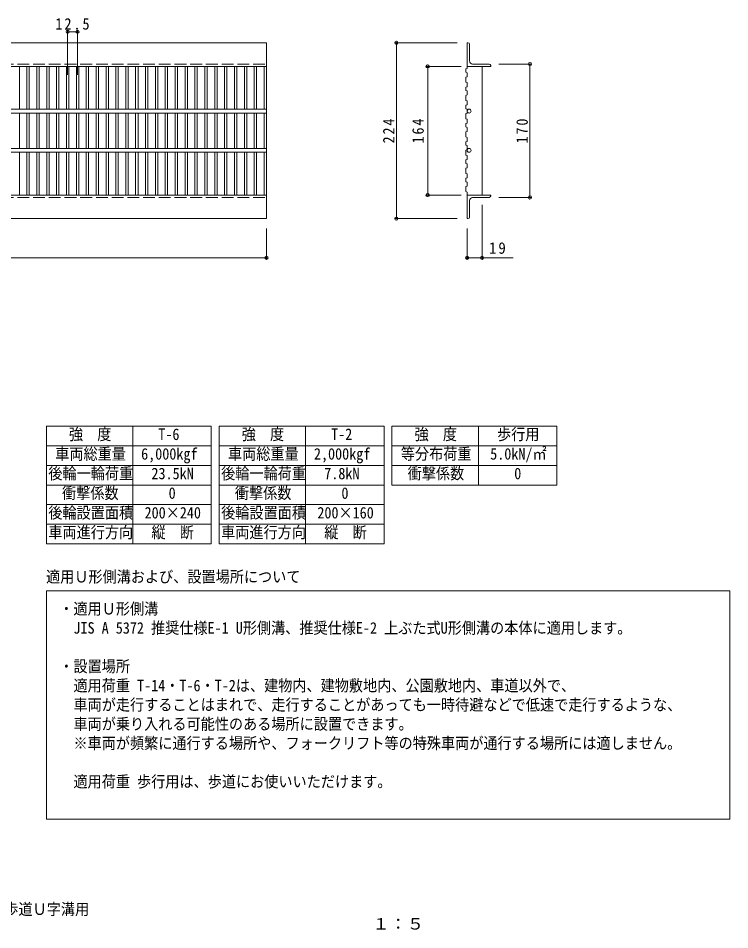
# Model space of a CAD drawing. Units: millimetres, scale not verified. Extents: x -898 to 910, y -686 to 601.
# Drawn here: x 4 to 910, y -680 to 482 of the extents above; entities that cross this region are included whole.
import ezdxf
from ezdxf.enums import TextEntityAlignment as Align

# ---------------------------------------------------------------- set-up
doc = ezdxf.new("R2010")
doc.units = ezdxf.units.MM
doc.header["$LTSCALE"] = 5
doc.header["$PDMODE"] = 32
doc.header["$PDSIZE"] = 4
doc.linetypes.add('DASHED3', pattern=[4, 3, -1])
for name, color, linetype, lineweight in [('4-1', 2, 'Continuous', 9), ('4-2', 3, 'Continuous', 9), ('4-4', 7, 'Continuous', 9), ('F-5_F-5ﾚｲﾔ', 7, 'Continuous', 9)]:
    doc.layers.add(name, color=color, linetype=linetype, lineweight=lineweight)
doc.layers.add('F-4_F-4ﾚｲﾔ', color=2, linetype='Continuous')
doc.styles.add('ＭＳ ゴシック', font='')
doc.styles.get('ＭＳ ゴシック').set_extended_font_data('MS Gothic')

msp = doc.modelspace()

# ---------------------------------------------------------------- linework, layer by layer
at = {"layer": '4-1'}
for p, q in [((-676.812, 450.339), (320.188, 450.339)), ((320.188, 450.339), (320.188, 420.339)), ((575.644, 450.339), (575.644, 420.339)), ((576.644, 450.339), (575.644, 450.339)), ((578.644, 427.339), (578.644, 448.339)), ((-676.812, 420.339), (320.188, 420.339)), ((575.644, 420.339), (605.644, 420.339)), ((582.644, 423.339), (603.644, 423.339)), ((605.644, 421.339), (605.644, 420.339)), ((320.188, 256.339), (320.188, 226.339)), ((575.644, 226.339), (575.644, 256.339)), ((575.644, 256.339), (605.644, 256.339)), ((605.644, 255.339), (605.644, 256.339)), ((578.644, 249.339), (578.644, 228.339)), ((582.644, 253.339), (603.644, 253.339)), ((-676.812, 226.339), (320.188, 226.339)), ((576.644, 226.339), (575.644, 226.339))]:
    msp.add_line(p, q, dxfattribs=at)
at = {"layer": '4-1', "linetype": 'DASHED3'}
for p, q in [((-676.812, 423.339), (320.188, 423.339)), ((-676.812, 253.339), (320.188, 253.339))]:
    msp.add_line(p, q, dxfattribs=at)
at = {"layer": '4-1'}
msp.add_lwpolyline([(-676.812, 226.339), (-676.812, 256.339), (320.188, 256.339)], dxfattribs=at)
for centre, radius, start, end in [((576.644, 448.339), 2, 0, 90), ((582.644, 427.339), 4, 180, 270), ((603.644, 421.339), 2, 0, 90), ((582.644, 249.339), 4, 90, 180), ((603.644, 255.339), 2, 270, 0), ((576.644, 228.339), 2, 270, 0)]:
    msp.add_arc(centre, radius, start, end, dxfattribs=at)
at = {"layer": '4-2'}
for p, q in [((5.688, 420.339), (5.688, 365.839)), ((15.268, 420.339), (15.268, 365.839)), ((18.268, 420.339), (18.268, 365.839)), ((27.848, 420.339), (27.848, 365.839)), ((30.848, 420.339), (30.848, 365.839)), ((40.428, 420.339), (40.428, 365.839)), ((43.428, 420.339), (43.428, 365.839)), ((53.008, 420.339), (53.008, 365.839)), ((56.008, 420.339), (56.008, 365.839)), ((65.588, 420.339), (65.588, 365.839)), ((68.588, 420.339), (68.588, 365.839)), ((78.168, 420.339), (78.168, 365.839)), ((81.168, 420.339), (81.168, 365.839)), ((90.748, 420.339), (90.748, 365.839)), ((93.748, 420.339), (93.748, 365.839)), ((103.328, 420.339), (103.328, 365.839)), ((106.328, 420.339), (106.328, 365.839)), ((115.908, 420.339), (115.908, 365.839)), ((118.908, 420.339), (118.908, 365.839)), ((128.488, 420.339), (128.488, 365.839)), ((131.488, 420.339), (131.488, 365.839)), ((141.068, 420.339), (141.068, 365.839)), ((144.068, 420.339), (144.068, 365.839)), ((153.648, 420.339), (153.648, 365.839)), ((156.648, 420.339), (156.648, 365.839)), ((166.228, 420.339), (166.228, 365.839)), ((169.228, 420.339), (169.228, 365.839)), ((178.808, 420.339), (178.808, 365.839)), ((181.808, 420.339), (181.808, 365.839)), ((191.388, 420.339), (191.388, 365.839)), ((194.388, 420.339), (194.388, 365.839)), ((203.968, 420.339), (203.968, 365.839)), ((206.968, 420.339), (206.968, 365.839)), ((216.548, 420.339), (216.548, 365.839)), ((219.548, 420.339), (219.548, 365.839)), ((229.128, 420.339), (229.128, 365.839)), ((232.128, 420.339), (232.128, 365.839)), ((241.708, 420.339), (241.708, 365.839)), ((244.708, 420.339), (244.708, 365.839)), ((254.288, 420.339), (254.288, 365.839)), ((257.288, 420.339), (257.288, 365.839)), ((266.868, 420.339), (266.868, 365.839)), ((269.868, 420.339), (269.868, 365.839)), ((279.448, 420.339), (279.448, 365.839)), ((282.448, 420.339), (282.448, 365.839)), ((292.028, 420.339), (292.028, 365.839)), ((295.028, 420.339), (295.028, 365.839)), ((304.608, 420.339), (304.608, 365.839)), ((307.608, 420.339), (307.608, 365.839)), ((317.188, 420.339), (317.188, 365.839)), ((320.188, 420.339), (320.188, 256.339)), ((575.644, 420.339), (575.644, 417.696)), ((594.644, 420.339), (594.644, 256.339)), ((574.144, 417.185), (575.644, 417.696)), ((574.144, 406.641), (575.644, 407.153)), ((575.644, 399.582), (575.644, 394.469)), ((574.144, 393.958), (575.644, 394.469)), ((574.144, 383.415), (575.644, 383.926)), ((575.644, 376.356), (575.644, 371.243)), ((-676.812, 365.839), (320.188, 365.839)), ((-676.812, 360.839), (320.188, 360.839)), ((5.688, 360.839), (5.688, 315.839)), ((15.268, 360.839), (15.268, 315.839)), ((18.268, 360.839), (18.268, 315.839)), ((27.848, 360.839), (27.848, 315.839)), ((30.848, 360.839), (30.848, 315.839)), ((40.428, 360.839), (40.428, 315.839)), ((43.428, 360.839), (43.428, 315.839)), ((53.008, 360.839), (53.008, 315.839)), ((56.008, 360.839), (56.008, 315.839)), ((65.588, 360.839), (65.588, 315.839)), ((68.588, 360.839), (68.588, 315.839)), ((78.168, 360.839), (78.168, 315.839)), ((81.168, 360.839), (81.168, 315.839)), ((90.748, 360.839), (90.748, 315.839)), ((93.748, 360.839), (93.748, 315.839)), ((103.328, 360.839), (103.328, 315.839)), ((106.328, 360.839), (106.328, 315.839)), ((115.908, 360.839), (115.908, 315.839)), ((118.908, 360.839), (118.908, 315.839)), ((128.488, 360.839), (128.488, 315.839)), ((131.488, 360.839), (131.488, 315.839)), ((141.068, 360.839), (141.068, 315.839)), ((144.068, 360.839), (144.068, 315.839)), ((153.648, 360.839), (153.648, 315.839)), ((156.648, 360.839), (156.648, 315.839)), ((166.228, 360.839), (166.228, 315.839)), ((169.228, 360.839), (169.228, 315.839)), ((178.808, 360.839), (178.808, 315.839)), ((181.808, 360.839), (181.808, 315.839)), ((191.388, 360.839), (191.388, 315.839)), ((194.388, 360.839), (194.388, 315.839)), ((203.968, 360.839), (203.968, 315.839)), ((206.968, 360.839), (206.968, 315.839)), ((216.548, 360.839), (216.548, 315.839)), ((219.548, 360.839), (219.548, 315.839)), ((229.128, 360.839), (229.128, 315.839)), ((232.128, 360.839), (232.128, 315.839)), ((241.708, 360.839), (241.708, 315.839)), ((244.708, 360.839), (244.708, 315.839)), ((254.288, 360.839), (254.288, 315.839)), ((257.288, 360.839), (257.288, 315.839)), ((266.868, 360.839), (266.868, 315.839)), ((269.868, 360.839), (269.868, 315.839)), ((279.448, 360.839), (279.448, 315.839)), ((282.448, 360.839), (282.448, 315.839)), ((292.028, 360.839), (292.028, 315.839)), ((295.028, 360.839), (295.028, 315.839)), ((304.608, 360.839), (304.608, 315.839)), ((307.608, 360.839), (307.608, 315.839)), ((317.188, 360.839), (317.188, 315.839)), ((574.144, 370.732), (575.644, 371.243)), ((574.144, 360.189), (575.644, 360.7)), ((575.644, 353.13), (575.644, 348.017)), ((574.144, 347.505), (575.644, 348.017)), ((574.144, 336.962), (575.644, 337.474)), ((575.644, 342.587), (575.644, 337.474)), ((575.644, 329.904), (575.644, 324.79)), ((-676.812, 315.839), (320.188, 315.839)), ((574.144, 324.279), (575.644, 324.79)), ((574.144, 313.736), (575.644, 314.247)), ((575.644, 319.36), (575.644, 314.247)), ((-676.812, 310.839), (320.188, 310.839)), ((5.688, 310.839), (5.688, 256.339)), ((15.268, 310.839), (15.268, 256.339)), ((18.268, 310.839), (18.268, 256.339)), ((27.848, 310.839), (27.848, 256.339)), ((30.848, 310.839), (30.848, 256.339)), ((40.428, 310.839), (40.428, 256.339)), ((43.428, 310.839), (43.428, 256.339)), ((53.008, 310.839), (53.008, 256.339)), ((56.008, 310.839), (56.008, 256.339)), ((65.588, 310.839), (65.588, 256.339)), ((68.588, 310.839), (68.588, 256.339)), ((78.168, 310.839), (78.168, 256.339)), ((81.168, 310.839), (81.168, 256.339)), ((90.748, 310.839), (90.748, 256.339)), ((93.748, 310.839), (93.748, 256.339)), ((103.328, 310.839), (103.328, 256.339)), ((106.328, 310.839), (106.328, 256.339)), ((115.908, 310.839), (115.908, 256.339)), ((118.908, 310.839), (118.908, 256.339)), ((128.488, 310.839), (128.488, 256.339)), ((131.488, 310.839), (131.488, 256.339)), ((141.068, 310.839), (141.068, 256.339)), ((144.068, 310.839), (144.068, 256.339)), ((153.648, 310.839), (153.648, 256.339)), ((156.648, 310.839), (156.648, 256.339)), ((166.228, 310.839), (166.228, 256.339)), ((169.228, 310.839), (169.228, 256.339)), ((178.808, 310.839), (178.808, 256.339)), ((181.808, 310.839), (181.808, 256.339)), ((191.388, 310.839), (191.388, 256.339)), ((194.388, 310.839), (194.388, 256.339)), ((203.968, 310.839), (203.968, 256.339)), ((206.968, 310.839), (206.968, 256.339)), ((216.548, 310.839), (216.548, 256.339)), ((219.548, 310.839), (219.548, 256.339)), ((229.128, 310.839), (229.128, 256.339)), ((232.128, 310.839), (232.128, 256.339)), ((241.708, 310.839), (241.708, 256.339)), ((244.708, 310.839), (244.708, 256.339)), ((254.288, 310.839), (254.288, 256.339)), ((257.288, 310.839), (257.288, 256.339)), ((266.868, 310.839), (266.868, 256.339)), ((269.868, 310.839), (269.868, 256.339)), ((279.448, 310.839), (279.448, 256.339)), ((282.448, 310.839), (282.448, 256.339)), ((292.028, 310.839), (292.028, 256.339)), ((295.028, 310.839), (295.028, 256.339)), ((304.608, 310.839), (304.608, 256.339)), ((307.608, 310.839), (307.608, 256.339)), ((317.188, 310.839), (317.188, 256.339)), ((574.144, 301.053), (575.644, 301.564)), ((574.144, 290.509), (575.644, 291.021)), ((575.644, 296.134), (575.644, 291.021)), ((574.144, 277.826), (575.644, 278.338)), ((574.144, 267.283), (575.644, 267.794)), ((575.644, 272.908), (575.644, 267.794))]:
    msp.add_line(p, q, dxfattribs=at)
for points in [[(574.144, 417.185), (574.144, 412.777), (575.644, 412.266), (575.644, 407.153)], [(574.144, 406.641), (574.144, 400.094), (575.644, 399.582)], [(574.144, 393.958), (574.144, 389.551), (575.644, 389.039), (575.644, 383.926)], [(574.144, 383.415), (574.144, 376.867), (575.644, 376.356)], [(574.144, 370.732), (574.144, 366.324), (575.644, 365.813), (575.644, 360.7)], [(574.144, 360.189), (574.144, 353.641), (575.644, 353.13)], [(574.144, 347.505), (574.144, 343.098), (575.644, 342.587)], [(574.144, 336.962), (574.144, 330.415), (575.644, 329.904)], [(574.144, 324.279), (574.144, 319.871), (575.644, 319.36)], [(574.144, 313.736), (574.144, 307.188), (575.644, 306.677), (575.644, 301.564)], [(574.144, 301.053), (574.144, 296.645), (575.644, 296.134)], [(574.144, 290.509), (574.144, 283.962), (575.644, 283.451), (575.644, 278.338)], [(574.144, 277.826), (574.144, 273.419), (575.644, 272.908)], [(574.144, 267.283), (574.144, 260.736), (575.644, 260.224), (575.644, 256.339)]]:
    msp.add_lwpolyline(points, dxfattribs=at)
for centre in [(578.144, 363.339), (578.144, 313.339)]:
    msp.add_circle(centre, 2.5, dxfattribs=at)
at = {"layer": '4-4'}
for p, q in [((67.088, 465.945), (67.088, 409.356)), ((79.668, 465.945), (79.668, 409.356)), ((67.088, 464.445), (79.668, 464.445)), ((563.144, 450.339), (484.144, 450.339)), ((485.644, 226.339), (485.644, 450.339)), ((568.144, 420.339), (523.748, 420.339)), ((525.644, 256.339), (525.644, 420.339)), ((616.144, 423.339), (657.144, 423.339)), ((655.644, 253.339), (655.644, 423.339)), ((568.144, 256.339), (523.748, 256.339)), ((616.144, 253.339), (657.144, 253.339)), ((594.644, 243.839), (594.644, 174.839)), ((563.144, 226.339), (484.144, 226.339)), ((320.188, 213.839), (320.188, 174.839)), ((575.644, 213.839), (575.644, 174.839)), ((-676.812, 176.339), (320.188, 176.339)), ((575.644, 176.339), (634.416, 176.339))]:
    msp.add_line(p, q, dxfattribs=at)
for p in [(67.088, 464.445), (79.668, 464.445), (485.644, 450.339), (525.248, 420.339), (525.644, 420.339), (655.644, 423.339), (525.248, 256.339), (525.644, 256.339), (655.644, 253.339), (485.644, 226.339), (320.188, 176.339), (575.644, 176.339), (594.644, 176.339)]:
    msp.add_point(p, dxfattribs=at)
at = {"layer": 'F-5_F-5ﾚｲﾔ', "color": 2}
for p, q in [((40, -38.116), (40, -188.116)), ((40, -38.116), (250, -38.116)), ((150, -38.116), (150, -188.116)), ((250, -38.116), (250, -188.116)), ((260, -38.116), (260, -188.116)), ((260, -38.116), (470, -38.116)), ((370, -38.116), (370, -188.116)), ((470, -38.116), (470, -188.116)), ((480, -38.116), (690, -38.116)), ((480, -38.116), (480, -113.116)), ((590, -38.116), (590, -113.116)), ((690, -38.116), (690, -113.116)), ((40, -63.116), (250, -63.116)), ((260, -63.116), (470, -63.116)), ((480, -63.116), (690, -63.116)), ((40, -88.116), (250, -88.116)), ((260, -88.116), (470, -88.116)), ((480, -88.116), (690, -88.116)), ((40, -113.116), (250, -113.116)), ((260, -113.116), (470, -113.116)), ((480, -113.116), (690, -113.116)), ((40, -138.116), (250, -138.116)), ((260, -138.116), (470, -138.116)), ((40, -163.116), (250, -163.116)), ((260, -163.116), (470, -163.116)), ((40, -188.116), (250, -188.116)), ((260, -188.116), (470, -188.116)), ((40, -539.054), (40, -247.723)), ((40, -247.723), (910, -247.723))]:
    msp.add_line(p, q, dxfattribs=at)
msp.add_lwpolyline([(910, -247.723), (910, -539.054), (40, -539.054)], dxfattribs=at)

# ---------------------------------------------------------------- texts
at = {"layer": '4-4', "color": 2, "char_height": 14.66, "attachment_point": 7, "style": 'ＭＳ ゴシック'}
for s, insert in [('\\T1.28;\\W0.9;12.5', (51.503, 466.945)), ('\\T1.27;\\W0.95;19', (603.38, 181.339))]:
    msp.add_mtext(s, dxfattribs=dict(at, insert=insert))
at = {"layer": '4-4', "color": 2, "char_height": 14.66, "attachment_point": 7, "rotation": 90, "style": 'ＭＳ ゴシック'}
for s, insert in [('\\T1.27;\\W0.9;224', (483.144, 322.089)), ('\\T1.27;\\W0.9;164', (520.644, 322.089)), ('\\T1.27;\\W0.9;170', (653.144, 322.089))]:
    msp.add_mtext(s, dxfattribs=dict(at, insert=insert))
at = {"layer": 'F-4_F-4ﾚｲﾔ', "style": 'ＭＳ ゴシック'}
for s, width, p in [('スチール製グレーチング\u3000細目滑り止め模様付\u3000歩道Ｕ字溝用', 0.9, (-409.447, -665.304)), ('１：５', 1.1, (454.889, -683.96))]:
    msp.add_text(s, height=14.66, dxfattribs=dict(at, width=width)).set_placement(p, align=Align.BOTTOM_LEFT)
at = {"layer": 'F-5_F-5ﾚｲﾔ', "style": 'ＭＳ ゴシック', "width": 0.9}
for s, p in [('強\u3000度', (68.75, -60.116)), ('T-6', (182.5, -60.116)), ('強\u3000度', (288.75, -60.116)), ('T-2', (402.5, -60.116)), ('強\u3000度', (508.75, -60.116)), ('歩行用', (613.75, -60.116)), ('車両総重量', (51.25, -85.116)), ('6,000kgf', (160.625, -85.116)), ('車両総重量', (271.25, -85.116)), ('2,000kgf', (380.625, -85.116)), ('等分布荷重', (491.25, -85.116)), ('5.0kN/㎡', (605, -85.116)), ('後輪一輪荷重', (42.5, -110.116)), ('23.5kN', (173.75, -110.116)), ('後輪一輪荷重', (262.5, -110.116)), ('7.8kN', (393.75, -110.116)), ('衝撃係数', (500, -110.116)), ('0', (635.625, -110.116)), ('衝撃係数', (60, -135.116)), ('衝撃係数', (280, -135.116)), ('0', (195.625, -135.116)), ('0', (415.625, -135.116)), ('後輪設置面積', (42.5, -160.116)), ('後輪設置面積', (262.5, -160.116)), ('200×240', (165, -160.116)), ('200×160', (385, -160.116)), ('車両進行方向', (42.5, -185.116)), ('縦\u3000断', (173.75, -185.116)), ('車両進行方向', (262.5, -185.116)), ('縦\u3000断', (393.75, -185.116)), ('適用Ｕ形側溝および、設置場所について', (39.559, -241.657)), ('・適用Ｕ形側溝', (56.474, -282.434)), ('\u3000JIS A 5372 推奨仕様E-1 U形側溝、推奨仕様E-2 上ぶた式U形側溝の本体に適用します。', (56.474, -306.904)), ('・設置場所', (56.474, -355.842)), ('\u3000適用荷重 T-14・T-6・T-2は、建物内、建物敷地内、公園敷地内、車道以外で、', (56.474, -380.312)), ('\u3000車両が走行することはまれで、走行することがあっても一時待避などで低速で走行するような、', (56.474, -404.781)), ('\u3000車両が乗り入れる可能性のある場所に設置できます。 ', (56.474, -429.251)), ('\u3000※車両が頻繁に通行する場所や、フォークリフト等の特殊車両が通行する場所には適しません。', (56.474, -453.72)), ('\u3000適用荷重 歩行用は、歩道にお使いいただけます。', (56.474, -502.659))]:
    msp.add_text(s, height=14.66, dxfattribs=at).set_placement(p, align=Align.BOTTOM_LEFT)

doc.saveas('drawing.dxf')
